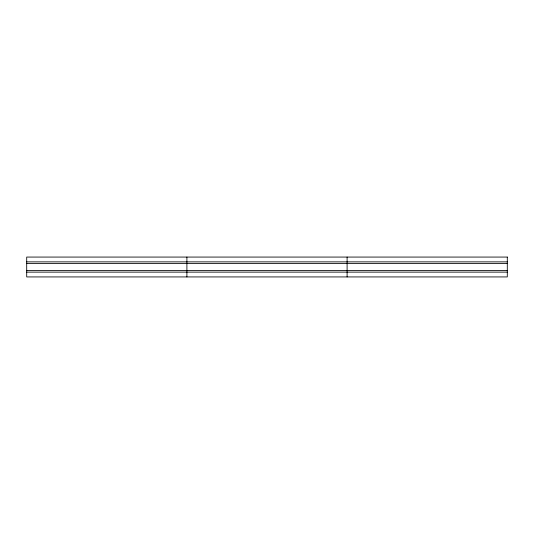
<?xml version="1.0" encoding="UTF-8"?>
<svg xmlns="http://www.w3.org/2000/svg" width="534" height="534" viewBox="0 0 534 534"><rect width="100%" height="100%" fill="white"/><g stroke="black" fill="none" stroke-linecap="round" stroke-linejoin="round"><path stroke-width="0.8" d="M26.7 261.874L507.3 261.874M26.7 263.476L507.3 263.476M26.7 270.524L507.3 270.524M26.7 272.126L507.3 272.126M347.1 257.068L347.1 276.932M186.9 257.068L186.9 276.932M507.3 257.068L26.7 257.068L26.7 276.932L507.3 276.932L507.3 257.068"/></g></svg>
